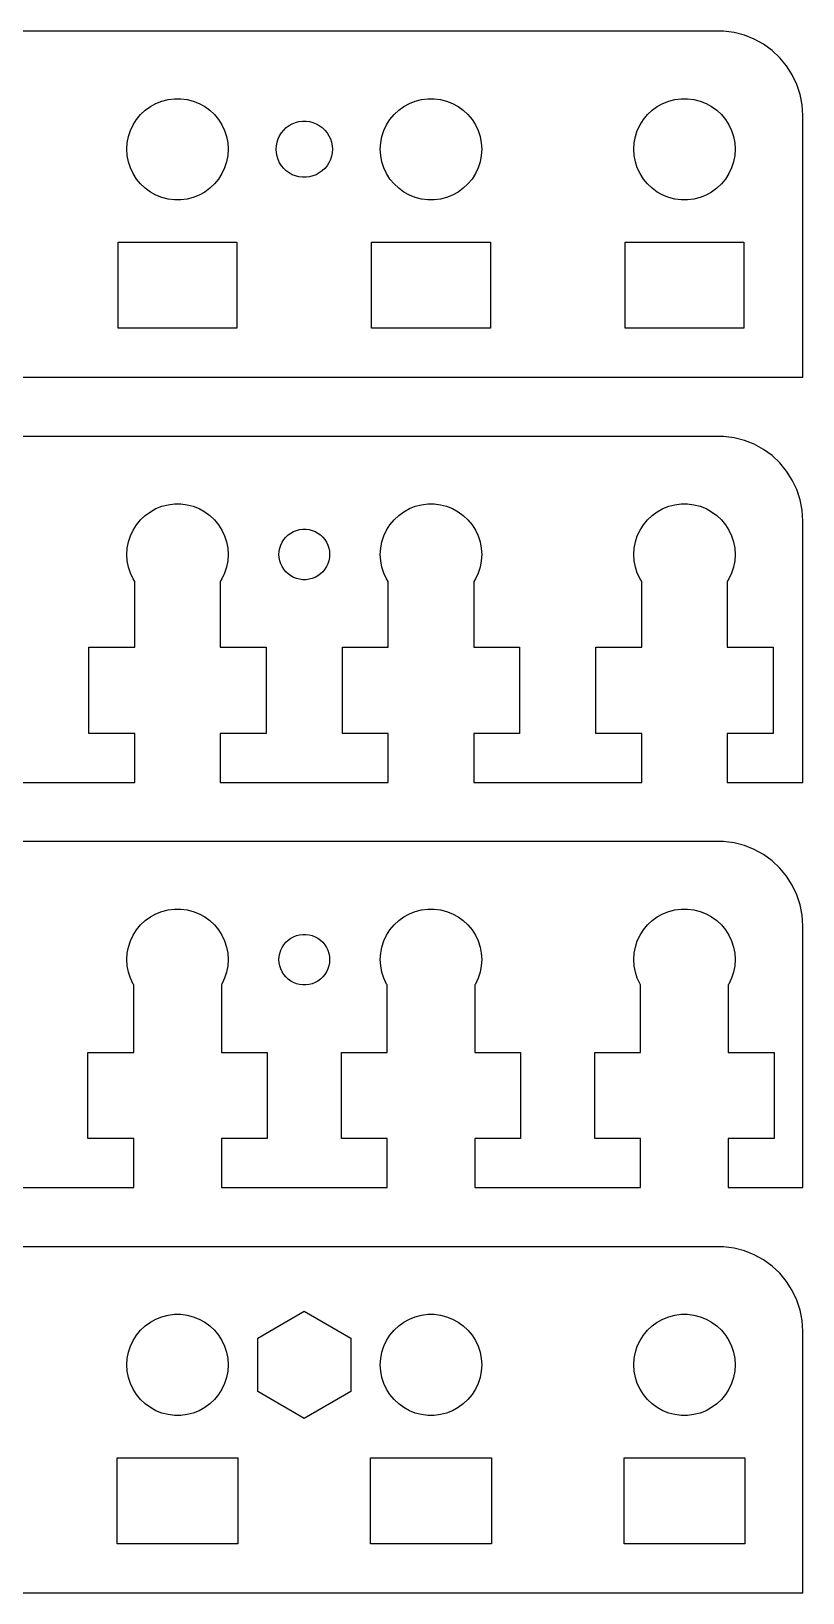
# Model space of a CAD drawing. Header units: metres. Extents: x -52 to 52, y 0 to 92.
# Drawn here: x 6.3 to 52, y 0 to 92.5 of the extents above; entities that cross this region are included whole.
import ezdxf

# ---------------------------------------------------------------- set-up
doc = ezdxf.new("R2010")
doc.units = ezdxf.units.M

msp = doc.modelspace()

# ---------------------------------------------------------------- linework, layer by layer
for p, q in [((47.3139, 92.4901), (-47.3139, 92.4901)), ((47.9369, 92.4114), (47.3139, 92.4901)), ((48.5451, 92.2553), (47.9369, 92.4114)), ((49.1289, 92.0241), (48.5451, 92.2553)), ((49.6791, 91.7216), (49.1289, 92.0241)), ((50.1871, 91.3526), (49.6791, 91.7216)), ((50.6448, 90.9227), (50.1871, 91.3526)), ((51.0451, 90.4389), (50.6448, 90.9227)), ((51.3815, 89.9088), (51.0451, 90.4389)), ((51.6489, 89.3406), (51.3815, 89.9088)), ((51.8429, 88.7434), (51.6489, 89.3406)), ((13.0877, 87.8115), (13.3925, 88.033)), ((13.3925, 88.033), (13.7227, 88.2145)), ((13.7227, 88.2145), (14.0729, 88.3532)), ((14.0729, 88.3532), (14.4379, 88.4469)), ((14.4379, 88.4469), (14.8116, 88.4941)), ((14.8116, 88.4941), (15.1884, 88.4941)), ((15.1884, 88.4941), (15.5621, 88.4469)), ((15.5621, 88.4469), (15.927, 88.3532)), ((15.927, 88.3532), (16.2773, 88.2145)), ((16.2773, 88.2145), (16.6075, 88.033)), ((16.6075, 88.033), (16.9123, 87.8115)), ((28.0877, 87.8115), (28.3925, 88.033)), ((28.3925, 88.033), (28.7227, 88.2145)), ((28.7227, 88.2145), (29.0729, 88.3532)), ((29.0729, 88.3532), (29.4379, 88.4469)), ((29.4379, 88.4469), (29.8116, 88.4941)), ((29.8116, 88.4941), (30.1884, 88.4941)), ((30.1884, 88.4941), (30.5621, 88.4469)), ((30.5621, 88.4469), (30.927, 88.3532)), ((30.927, 88.3532), (31.2773, 88.2145)), ((31.2773, 88.2145), (31.6075, 88.033)), ((31.6075, 88.033), (31.9123, 87.8115)), ((43.0877, 87.8115), (43.3925, 88.033)), ((43.3925, 88.033), (43.7227, 88.2145)), ((43.7227, 88.2145), (44.0729, 88.3532)), ((44.0729, 88.3532), (44.4379, 88.4469)), ((44.4379, 88.4469), (44.8116, 88.4941)), ((44.8116, 88.4941), (45.1884, 88.4941)), ((45.1884, 88.4941), (45.5621, 88.4469)), ((45.5621, 88.4469), (45.927, 88.3532)), ((45.927, 88.3532), (46.2773, 88.2145)), ((46.2773, 88.2145), (46.6075, 88.033)), ((46.6075, 88.033), (46.9123, 87.8115)), ((51.9606, 88.1267), (51.8429, 88.7434)), ((52, 87.5), (51.9606, 88.1267)), ((12.2107, 86.6044), (12.3711, 86.9453)), ((12.3711, 86.9453), (12.5729, 87.2634)), ((12.5729, 87.2634), (12.8131, 87.5536)), ((12.8131, 87.5536), (13.0877, 87.8115)), ((16.9123, 87.8115), (17.1869, 87.5536)), ((17.1869, 87.5536), (17.427, 87.2634)), ((17.427, 87.2634), (17.6289, 86.9453)), ((17.6289, 86.9453), (17.7893, 86.6044)), ((21.608, 86.9055), (21.7912, 87.0063)), ((21.7912, 87.0063), (21.9856, 87.0832)), ((21.9856, 87.0832), (22.1881, 87.1352)), ((22.1881, 87.1352), (22.3955, 87.1614)), ((22.3955, 87.1614), (22.6045, 87.1614)), ((22.6045, 87.1614), (22.8119, 87.1352)), ((22.8119, 87.1352), (23.0144, 87.0832)), ((23.0144, 87.0832), (23.2088, 87.0063)), ((23.2088, 87.0063), (23.392, 86.9055)), ((27.2107, 86.6044), (27.3711, 86.9453)), ((27.3711, 86.9453), (27.5729, 87.2634)), ((27.5729, 87.2634), (27.8131, 87.5536)), ((27.8131, 87.5536), (28.0877, 87.8115)), ((31.9123, 87.8115), (32.1869, 87.5536)), ((32.1869, 87.5536), (32.427, 87.2634)), ((32.427, 87.2634), (32.6289, 86.9453)), ((32.6289, 86.9453), (32.7893, 86.6044)), ((42.2107, 86.6044), (42.3711, 86.9453)), ((42.3711, 86.9453), (42.5729, 87.2634)), ((42.5729, 87.2634), (42.8131, 87.5536)), ((42.8131, 87.5536), (43.0877, 87.8115)), ((46.9123, 87.8115), (47.1869, 87.5536)), ((47.1869, 87.5536), (47.427, 87.2634)), ((47.427, 87.2634), (47.6289, 86.9453)), ((47.6289, 86.9453), (47.7893, 86.6044)), ((52, 72), (52, 87.5)), ((12.0237, 85.876), (12.0942, 86.2461)), ((12.0942, 86.2461), (12.2107, 86.6044)), ((17.7893, 86.6044), (17.9057, 86.2461)), ((17.9057, 86.2461), (17.9763, 85.876)), ((20.8876, 85.914), (20.9522, 86.1128)), ((20.9522, 86.1128), (21.0412, 86.302)), ((21.0412, 86.302), (21.1532, 86.4785)), ((21.1532, 86.4785), (21.2865, 86.6396)), ((21.2865, 86.6396), (21.4389, 86.7827)), ((21.4389, 86.7827), (21.608, 86.9055)), ((23.392, 86.9055), (23.5611, 86.7827)), ((23.5611, 86.7827), (23.7135, 86.6396)), ((23.7135, 86.6396), (23.8468, 86.4785)), ((23.8468, 86.4785), (23.9588, 86.302)), ((23.9588, 86.302), (24.0478, 86.1128)), ((24.0478, 86.1128), (24.1124, 85.914)), ((27.0237, 85.876), (27.0942, 86.2461)), ((27.0942, 86.2461), (27.2107, 86.6044)), ((32.7893, 86.6044), (32.9057, 86.2461)), ((32.9057, 86.2461), (32.9763, 85.876)), ((42.0237, 85.876), (42.0942, 86.2461)), ((42.0942, 86.2461), (42.2107, 86.6044)), ((47.7893, 86.6044), (47.9057, 86.2461)), ((47.9057, 86.2461), (47.9763, 85.876)), ((12, 85.5), (12.0237, 85.876)), ((12.0237, 85.124), (12, 85.5)), ((12.0942, 84.7539), (12.0237, 85.124)), ((17.9763, 85.124), (17.9057, 84.7539)), ((17.9763, 85.876), (18, 85.5)), ((18, 85.5), (17.9763, 85.124)), ((20.8353, 85.5), (20.8484, 85.7086)), ((20.8484, 85.2914), (20.8353, 85.5)), ((20.8484, 85.7086), (20.8876, 85.914)), ((20.8876, 85.086), (20.8484, 85.2914)), ((24.1124, 85.914), (24.1516, 85.7086)), ((24.1516, 85.2914), (24.1124, 85.086)), ((24.1516, 85.7086), (24.1647, 85.5)), ((24.1647, 85.5), (24.1516, 85.2914)), ((27, 85.5), (27.0237, 85.876)), ((27.0237, 85.124), (27, 85.5)), ((27.0942, 84.7539), (27.0237, 85.124)), ((32.9763, 85.124), (32.9057, 84.7539)), ((32.9763, 85.876), (33, 85.5)), ((33, 85.5), (32.9763, 85.124)), ((42, 85.5), (42.0237, 85.876)), ((42.0237, 85.124), (42, 85.5)), ((42.0942, 84.7539), (42.0237, 85.124)), ((47.9763, 85.124), (47.9057, 84.7539)), ((47.9763, 85.876), (48, 85.5)), ((48, 85.5), (47.9763, 85.124)), ((12.2107, 84.3956), (12.0942, 84.7539)), ((12.3711, 84.0547), (12.2107, 84.3956)), ((17.7893, 84.3956), (17.6289, 84.0547)), ((17.9057, 84.7539), (17.7893, 84.3956)), ((20.9522, 84.8872), (20.8876, 85.086)), ((21.0412, 84.698), (20.9522, 84.8872)), ((21.1532, 84.5215), (21.0412, 84.698)), ((21.2865, 84.3604), (21.1532, 84.5215)), ((21.4389, 84.2173), (21.2865, 84.3604)), ((21.608, 84.0944), (21.4389, 84.2173)), ((23.5611, 84.2173), (23.392, 84.0944)), ((23.7135, 84.3604), (23.5611, 84.2173)), ((23.8468, 84.5215), (23.7135, 84.3604)), ((23.9588, 84.698), (23.8468, 84.5215)), ((24.0478, 84.8872), (23.9588, 84.698)), ((24.1124, 85.086), (24.0478, 84.8872)), ((27.2107, 84.3956), (27.0942, 84.7539)), ((27.3711, 84.0547), (27.2107, 84.3956)), ((32.7893, 84.3956), (32.6289, 84.0547)), ((32.9057, 84.7539), (32.7893, 84.3956)), ((42.2107, 84.3956), (42.0942, 84.7539)), ((42.3711, 84.0547), (42.2107, 84.3956)), ((47.7893, 84.3956), (47.6289, 84.0547)), ((47.9057, 84.7539), (47.7893, 84.3956)), ((12.5729, 83.7366), (12.3711, 84.0547)), ((12.8131, 83.4464), (12.5729, 83.7366)), ((13.0877, 83.1884), (12.8131, 83.4464)), ((17.1869, 83.4464), (16.9123, 83.1884)), ((17.427, 83.7366), (17.1869, 83.4464)), ((17.6289, 84.0547), (17.427, 83.7366)), ((21.7912, 83.9937), (21.608, 84.0944)), ((21.9856, 83.9168), (21.7912, 83.9937)), ((22.1881, 83.8648), (21.9856, 83.9168)), ((22.3955, 83.8386), (22.1881, 83.8648)), ((22.6045, 83.8386), (22.3955, 83.8386)), ((22.8119, 83.8648), (22.6045, 83.8386)), ((23.0144, 83.9168), (22.8119, 83.8648)), ((23.2088, 83.9937), (23.0144, 83.9168)), ((23.392, 84.0944), (23.2088, 83.9937)), ((27.5729, 83.7366), (27.3711, 84.0547)), ((27.8131, 83.4464), (27.5729, 83.7366)), ((28.0877, 83.1884), (27.8131, 83.4464)), ((32.1869, 83.4464), (31.9123, 83.1884)), ((32.427, 83.7366), (32.1869, 83.4464)), ((32.6289, 84.0547), (32.427, 83.7366)), ((42.5729, 83.7366), (42.3711, 84.0547)), ((42.8131, 83.4464), (42.5729, 83.7366)), ((43.0877, 83.1884), (42.8131, 83.4464)), ((47.1869, 83.4464), (46.9123, 83.1884)), ((47.427, 83.7366), (47.1869, 83.4464)), ((47.6289, 84.0547), (47.427, 83.7366)), ((13.3925, 82.967), (13.0877, 83.1884)), ((13.7227, 82.7855), (13.3925, 82.967)), ((14.0729, 82.6468), (13.7227, 82.7855)), ((14.4379, 82.5531), (14.0729, 82.6468)), ((14.8116, 82.5059), (14.4379, 82.5531)), ((15.1884, 82.5059), (14.8116, 82.5059)), ((15.5621, 82.5531), (15.1884, 82.5059)), ((15.927, 82.6468), (15.5621, 82.5531)), ((16.2773, 82.7855), (15.927, 82.6468)), ((16.6075, 82.967), (16.2773, 82.7855)), ((16.9123, 83.1884), (16.6075, 82.967)), ((28.3925, 82.967), (28.0877, 83.1884)), ((28.7227, 82.7855), (28.3925, 82.967)), ((29.0729, 82.6468), (28.7227, 82.7855)), ((29.4379, 82.5531), (29.0729, 82.6468)), ((29.8116, 82.5059), (29.4379, 82.5531)), ((30.1884, 82.5059), (29.8116, 82.5059)), ((30.5621, 82.5531), (30.1884, 82.5059)), ((30.927, 82.6468), (30.5621, 82.5531)), ((31.2773, 82.7855), (30.927, 82.6468)), ((31.6075, 82.967), (31.2773, 82.7855)), ((31.9123, 83.1884), (31.6075, 82.967)), ((43.3925, 82.967), (43.0877, 83.1884)), ((43.7227, 82.7855), (43.3925, 82.967)), ((44.0729, 82.6468), (43.7227, 82.7855)), ((44.4379, 82.5531), (44.0729, 82.6468)), ((44.8116, 82.5059), (44.4379, 82.5531)), ((45.1884, 82.5059), (44.8116, 82.5059)), ((45.5621, 82.5531), (45.1884, 82.5059)), ((45.927, 82.6468), (45.5621, 82.5531)), ((46.2773, 82.7855), (45.927, 82.6468)), ((46.6075, 82.967), (46.2773, 82.7855)), ((46.9123, 83.1884), (46.6075, 82.967)), ((11.4858, 74.9), (11.4858, 80)), ((11.4858, 80), (18.5142, 80)), ((18.5142, 80), (18.5142, 74.9)), ((26.4858, 74.9), (26.4858, 80)), ((26.4858, 80), (33.5142, 80)), ((33.5142, 80), (33.5142, 74.9)), ((41.4858, 74.9), (41.4858, 80)), ((41.4858, 80), (48.5142, 80)), ((48.5142, 80), (48.5142, 74.9)), ((18.5142, 74.9), (11.4858, 74.9)), ((33.5142, 74.9), (26.4858, 74.9)), ((48.5142, 74.9), (41.4858, 74.9)), ((-52, 72), (52, 72)), ((47.3139, 68.4901), (-47.3139, 68.4901)), ((47.9369, 68.4114), (47.3139, 68.4901)), ((48.5451, 68.2553), (47.9369, 68.4114)), ((49.1289, 68.0241), (48.5451, 68.2553)), ((49.6791, 67.7216), (49.1289, 68.0241)), ((50.1871, 67.3526), (49.6791, 67.7216)), ((50.6448, 66.9227), (50.1871, 67.3526)), ((51.0451, 66.4389), (50.6448, 66.9227)), ((51.3815, 65.9088), (51.0451, 66.4389)), ((51.6489, 65.3406), (51.3815, 65.9088)), ((51.8429, 64.7434), (51.6489, 65.3406)), ((51.9606, 64.1267), (51.8429, 64.7434)), ((13.0877, 63.8115), (13.3925, 64.033)), ((13.3925, 64.033), (13.7227, 64.2145)), ((13.7227, 64.2145), (14.0729, 64.3532)), ((14.0729, 64.3532), (14.4379, 64.4469)), ((14.4379, 64.4469), (14.8116, 64.4941)), ((14.8116, 64.4941), (15.1884, 64.4941)), ((15.1884, 64.4941), (15.5621, 64.4469)), ((15.5621, 64.4469), (15.927, 64.3532)), ((15.927, 64.3532), (16.2773, 64.2145)), ((16.2773, 64.2145), (16.6075, 64.033)), ((16.6075, 64.033), (16.9123, 63.8115)), ((28.0877, 63.8115), (28.3925, 64.033)), ((28.3925, 64.033), (28.7227, 64.2145)), ((28.7227, 64.2145), (29.0729, 64.3532)), ((29.0729, 64.3532), (29.4379, 64.4469)), ((29.4379, 64.4469), (29.8116, 64.4941)), ((29.8116, 64.4941), (30.1884, 64.4941)), ((30.1884, 64.4941), (30.5621, 64.4469)), ((30.5621, 64.4469), (30.927, 64.3532)), ((30.927, 64.3532), (31.2773, 64.2145)), ((31.2773, 64.2145), (31.6075, 64.033)), ((31.6075, 64.033), (31.9123, 63.8115)), ((43.0877, 63.8115), (43.3925, 64.033)), ((43.3925, 64.033), (43.7227, 64.2145)), ((43.7227, 64.2145), (44.0729, 64.3532)), ((44.0729, 64.3532), (44.4379, 64.4469)), ((44.4379, 64.4469), (44.8116, 64.4941)), ((44.8116, 64.4941), (45.1884, 64.4941)), ((45.1884, 64.4941), (45.5621, 64.4469)), ((45.5621, 64.4469), (45.927, 64.3532)), ((45.927, 64.3532), (46.2773, 64.2145)), ((46.2773, 64.2145), (46.6075, 64.033)), ((46.6075, 64.033), (46.9123, 63.8115)), ((52, 63.5), (51.9606, 64.1267)), ((12.2107, 62.6044), (12.3711, 62.9453)), ((12.3711, 62.9453), (12.5729, 63.2634)), ((12.5729, 63.2634), (12.8131, 63.5536)), ((12.8131, 63.5536), (13.0877, 63.8115)), ((16.9123, 63.8115), (17.1869, 63.5536)), ((17.1869, 63.5536), (17.427, 63.2634)), ((17.427, 63.2634), (17.6289, 62.9453)), ((17.6289, 62.9453), (17.7893, 62.6044)), ((21.8613, 62.8572), (22.0365, 62.9266)), ((22.0365, 62.9266), (22.2189, 62.9734)), ((22.2189, 62.9734), (22.4058, 62.997)), ((22.4058, 62.997), (22.5942, 62.997)), ((22.5942, 62.997), (22.7811, 62.9734)), ((22.7811, 62.9734), (22.9635, 62.9266)), ((22.9635, 62.9266), (23.1387, 62.8572)), ((27.2107, 62.6044), (27.3711, 62.9453)), ((27.3711, 62.9453), (27.5729, 63.2634)), ((27.5729, 63.2634), (27.8131, 63.5536)), ((27.8131, 63.5536), (28.0877, 63.8115)), ((31.9123, 63.8115), (32.1869, 63.5536)), ((32.1869, 63.5536), (32.427, 63.2634)), ((32.427, 63.2634), (32.6289, 62.9453)), ((32.6289, 62.9453), (32.7893, 62.6044)), ((42.2107, 62.6044), (42.3711, 62.9453)), ((42.3711, 62.9453), (42.5729, 63.2634)), ((42.5729, 63.2634), (42.8131, 63.5536)), ((42.8131, 63.5536), (43.0877, 63.8115)), ((46.9123, 63.8115), (47.1869, 63.5536)), ((47.1869, 63.5536), (47.427, 63.2634)), ((47.427, 63.2634), (47.6289, 62.9453)), ((47.6289, 62.9453), (47.7893, 62.6044)), ((52, 48), (52, 63.5)), ((12.0237, 61.876), (12.0942, 62.2461)), ((12.0942, 62.2461), (12.2107, 62.6044)), ((17.7893, 62.6044), (17.9057, 62.2461)), ((17.9057, 62.2461), (17.9763, 61.876)), ((21.0471, 61.873), (21.1053, 62.0522)), ((21.1053, 62.0522), (21.1855, 62.2226)), ((21.1855, 62.2226), (21.2865, 62.3817)), ((21.2865, 62.3817), (21.4065, 62.5268)), ((21.4065, 62.5268), (21.5439, 62.6558)), ((21.5439, 62.6558), (21.6963, 62.7665)), ((21.6963, 62.7665), (21.8613, 62.8572)), ((23.1387, 62.8572), (23.3037, 62.7665)), ((23.3037, 62.7665), (23.4561, 62.6558)), ((23.4561, 62.6558), (23.5934, 62.5268)), ((23.5934, 62.5268), (23.7135, 62.3817)), ((23.7135, 62.3817), (23.8145, 62.2226)), ((23.8145, 62.2226), (23.8947, 62.0522)), ((23.8947, 62.0522), (23.9529, 61.873)), ((27.0237, 61.876), (27.0942, 62.2461)), ((27.0942, 62.2461), (27.2107, 62.6044)), ((32.7893, 62.6044), (32.9057, 62.2461)), ((32.9057, 62.2461), (32.9763, 61.876)), ((42.0237, 61.876), (42.0942, 62.2461)), ((42.0942, 62.2461), (42.2107, 62.6044)), ((47.7893, 62.6044), (47.9057, 62.2461)), ((47.9057, 62.2461), (47.9763, 61.876)), ((12, 61.5), (12.0237, 61.876)), ((12.0237, 61.124), (12, 61.5)), ((12.0942, 60.7539), (12.0237, 61.124)), ((17.9763, 61.124), (17.9057, 60.7539)), ((17.9763, 61.876), (18, 61.5)), ((18, 61.5), (17.9763, 61.124)), ((21, 61.5), (21.0118, 61.688)), ((21.0118, 61.312), (21, 61.5)), ((21.0118, 61.688), (21.0471, 61.873)), ((21.0471, 61.127), (21.0118, 61.312)), ((21.1053, 60.9478), (21.0471, 61.127)), ((23.9529, 61.127), (23.8947, 60.9478)), ((23.9529, 61.873), (23.9882, 61.688)), ((23.9882, 61.312), (23.9529, 61.127)), ((23.9882, 61.688), (24, 61.5)), ((24, 61.5), (23.9882, 61.312)), ((27, 61.5), (27.0237, 61.876)), ((27.0237, 61.124), (27, 61.5)), ((27.0942, 60.7539), (27.0237, 61.124)), ((32.9763, 61.124), (32.9057, 60.7539)), ((32.9763, 61.876), (33, 61.5)), ((33, 61.5), (32.9763, 61.124)), ((42, 61.5), (42.0237, 61.876)), ((42.0237, 61.124), (42, 61.5)), ((42.0942, 60.7539), (42.0237, 61.124)), ((47.9763, 61.124), (47.9057, 60.7539)), ((47.9763, 61.876), (48, 61.5)), ((48, 61.5), (47.9763, 61.124)), ((12.2107, 60.3956), (12.0942, 60.7539)), ((12.3711, 60.0547), (12.2107, 60.3956)), ((17.7893, 60.3956), (17.6289, 60.0547)), ((17.9057, 60.7539), (17.7893, 60.3956)), ((21.1855, 60.7774), (21.1053, 60.9478)), ((21.2865, 60.6183), (21.1855, 60.7774)), ((21.4065, 60.4732), (21.2865, 60.6183)), ((21.5439, 60.3442), (21.4065, 60.4732)), ((21.6963, 60.2335), (21.5439, 60.3442)), ((21.8613, 60.1427), (21.6963, 60.2335)), ((22.0365, 60.0734), (21.8613, 60.1427)), ((23.1387, 60.1427), (22.9635, 60.0734)), ((23.3037, 60.2335), (23.1387, 60.1427)), ((23.4561, 60.3442), (23.3037, 60.2335)), ((23.5934, 60.4732), (23.4561, 60.3442)), ((23.7135, 60.6183), (23.5934, 60.4732)), ((23.8145, 60.7774), (23.7135, 60.6183)), ((23.8947, 60.9478), (23.8145, 60.7774)), ((27.2107, 60.3956), (27.0942, 60.7539)), ((27.3711, 60.0547), (27.2107, 60.3956)), ((32.7893, 60.3956), (32.6289, 60.0547)), ((32.9057, 60.7539), (32.7893, 60.3956)), ((42.2107, 60.3956), (42.0942, 60.7539)), ((42.3711, 60.0547), (42.2107, 60.3956)), ((47.7893, 60.3956), (47.6289, 60.0547)), ((47.9057, 60.7539), (47.7893, 60.3956)), ((12.4693, 59.9), (12.3711, 60.0547)), ((12.4693, 56), (12.4693, 59.9)), ((17.6289, 60.0547), (17.5307, 59.9)), ((17.5307, 59.9), (17.5307, 56)), ((22.2189, 60.0266), (22.0365, 60.0734)), ((22.4058, 60.0029), (22.2189, 60.0266)), ((22.5942, 60.0029), (22.4058, 60.0029)), ((22.7811, 60.0266), (22.5942, 60.0029)), ((22.9635, 60.0734), (22.7811, 60.0266)), ((27.4693, 59.9), (27.3711, 60.0547)), ((27.4693, 56), (27.4693, 59.9)), ((32.6289, 60.0547), (32.5307, 59.9)), ((32.5307, 59.9), (32.5307, 56)), ((42.4693, 59.9), (42.3711, 60.0547)), ((42.4693, 56), (42.4693, 59.9)), ((47.6289, 60.0547), (47.5307, 59.9)), ((47.5307, 59.9), (47.5307, 56)), ((9.75375, 50.9), (9.75375, 56)), ((9.75375, 56), (12.4693, 56)), ((17.5307, 56), (20.2462, 56)), ((20.2462, 56), (20.2462, 50.9)), ((24.7538, 50.9), (24.7538, 56)), ((24.7538, 56), (27.4693, 56)), ((32.5307, 56), (35.2462, 56)), ((35.2462, 56), (35.2462, 50.9)), ((39.7538, 50.9), (39.7538, 56)), ((39.7538, 56), (42.4693, 56)), ((47.5307, 56), (50.2462, 56)), ((50.2462, 56), (50.2462, 50.9)), ((12.4693, 50.9), (9.75375, 50.9)), ((12.4693, 48), (12.4693, 50.9)), ((20.2462, 50.9), (17.5307, 50.9)), ((17.5307, 50.9), (17.5307, 48)), ((27.4693, 50.9), (24.7538, 50.9)), ((27.4693, 48), (27.4693, 50.9)), ((35.2462, 50.9), (32.5307, 50.9)), ((32.5307, 50.9), (32.5307, 48)), ((42.4693, 50.9), (39.7538, 50.9)), ((42.4693, 48), (42.4693, 50.9)), ((50.2462, 50.9), (47.5307, 50.9)), ((47.5307, 50.9), (47.5307, 48)), ((2.53072, 48), (12.4693, 48)), ((17.5307, 48), (27.4693, 48)), ((32.5307, 48), (42.4693, 48)), ((47.5307, 48), (52, 48)), ((47.3139, 44.4901), (-47.3139, 44.4901)), ((47.9369, 44.4114), (47.3139, 44.4901)), ((48.5451, 44.2553), (47.9369, 44.4114)), ((49.1289, 44.0241), (48.5451, 44.2553)), ((49.6791, 43.7216), (49.1289, 44.0241)), ((50.1871, 43.3526), (49.6791, 43.7216)), ((50.6448, 42.9227), (50.1871, 43.3526)), ((51.0451, 42.4389), (50.6448, 42.9227)), ((51.3815, 41.9088), (51.0451, 42.4389)), ((51.6489, 41.3406), (51.3815, 41.9088)), ((51.8429, 40.7434), (51.6489, 41.3406)), ((51.9606, 40.1267), (51.8429, 40.7434)), ((12.8131, 39.5536), (13.0877, 39.8115)), ((13.0877, 39.8115), (13.3925, 40.033)), ((13.3925, 40.033), (13.7227, 40.2145)), ((13.7227, 40.2145), (14.0729, 40.3532)), ((14.0729, 40.3532), (14.4379, 40.4469)), ((14.4379, 40.4469), (14.8116, 40.4941)), ((14.8116, 40.4941), (15.1884, 40.4941)), ((15.1884, 40.4941), (15.5621, 40.4469)), ((15.5621, 40.4469), (15.927, 40.3532)), ((15.927, 40.3532), (16.2773, 40.2145)), ((16.2773, 40.2145), (16.6075, 40.033)), ((16.6075, 40.033), (16.9123, 39.8115)), ((16.9123, 39.8115), (17.1869, 39.5536)), ((27.8131, 39.5536), (28.0877, 39.8115)), ((28.0877, 39.8115), (28.3925, 40.033)), ((28.3925, 40.033), (28.7227, 40.2145)), ((28.7227, 40.2145), (29.0729, 40.3532)), ((29.0729, 40.3532), (29.4379, 40.4469)), ((29.4379, 40.4469), (29.8116, 40.4941)), ((29.8116, 40.4941), (30.1884, 40.4941)), ((30.1884, 40.4941), (30.5621, 40.4469)), ((30.5621, 40.4469), (30.927, 40.3532)), ((30.927, 40.3532), (31.2773, 40.2145)), ((31.2773, 40.2145), (31.6075, 40.033)), ((31.6075, 40.033), (31.9123, 39.8115)), ((31.9123, 39.8115), (32.1869, 39.5536)), ((42.8131, 39.5536), (43.0877, 39.8115)), ((43.0877, 39.8115), (43.3925, 40.033)), ((43.3925, 40.033), (43.7227, 40.2145)), ((43.7227, 40.2145), (44.0729, 40.3532)), ((44.0729, 40.3532), (44.4379, 40.4469)), ((44.4379, 40.4469), (44.8116, 40.4941)), ((44.8116, 40.4941), (45.1884, 40.4941)), ((45.1884, 40.4941), (45.5621, 40.4469)), ((45.5621, 40.4469), (45.927, 40.3532)), ((45.927, 40.3532), (46.2773, 40.2145)), ((46.2773, 40.2145), (46.6075, 40.033)), ((46.6075, 40.033), (46.9123, 39.8115)), ((46.9123, 39.8115), (47.1869, 39.5536)), ((52, 39.5), (51.9606, 40.1267)), ((12.2107, 38.6044), (12.3711, 38.9453)), ((12.3711, 38.9453), (12.5729, 39.2634)), ((12.5729, 39.2634), (12.8131, 39.5536)), ((17.1869, 39.5536), (17.427, 39.2634)), ((17.427, 39.2634), (17.6289, 38.9453)), ((17.6289, 38.9453), (17.7893, 38.6044)), ((21.6963, 38.7665), (21.8613, 38.8572)), ((21.8613, 38.8572), (22.0365, 38.9266)), ((22.0365, 38.9266), (22.2189, 38.9734)), ((22.2189, 38.9734), (22.4058, 38.997)), ((22.4058, 38.997), (22.5942, 38.997)), ((22.5942, 38.997), (22.7811, 38.9734)), ((22.7811, 38.9734), (22.9635, 38.9266)), ((22.9635, 38.9266), (23.1387, 38.8572)), ((23.1387, 38.8572), (23.3037, 38.7665)), ((27.2107, 38.6044), (27.3711, 38.9453)), ((27.3711, 38.9453), (27.5729, 39.2634)), ((27.5729, 39.2634), (27.8131, 39.5536)), ((32.1869, 39.5536), (32.427, 39.2634)), ((32.427, 39.2634), (32.6289, 38.9453)), ((32.6289, 38.9453), (32.7893, 38.6044)), ((42.2107, 38.6044), (42.3711, 38.9453)), ((42.3711, 38.9453), (42.5729, 39.2634)), ((42.5729, 39.2634), (42.8131, 39.5536)), ((47.1869, 39.5536), (47.427, 39.2634)), ((47.427, 39.2634), (47.6289, 38.9453)), ((47.6289, 38.9453), (47.7893, 38.6044)), ((52, 24), (52, 39.5)), ((12.0237, 37.876), (12.0942, 38.2461)), ((12.0942, 38.2461), (12.2107, 38.6044)), ((17.7893, 38.6044), (17.9057, 38.2461)), ((17.9057, 38.2461), (17.9763, 37.876)), ((21.0471, 37.873), (21.1053, 38.0522)), ((21.1053, 38.0522), (21.1855, 38.2226)), ((21.1855, 38.2226), (21.2865, 38.3817)), ((21.2865, 38.3817), (21.4065, 38.5268)), ((21.4065, 38.5268), (21.5439, 38.6558)), ((21.5439, 38.6558), (21.6963, 38.7665)), ((23.3037, 38.7665), (23.4561, 38.6558)), ((23.4561, 38.6558), (23.5934, 38.5268)), ((23.5934, 38.5268), (23.7135, 38.3817)), ((23.7135, 38.3817), (23.8145, 38.2226)), ((23.8145, 38.2226), (23.8947, 38.0522)), ((23.8947, 38.0522), (23.9529, 37.873)), ((27.0237, 37.876), (27.0942, 38.2461)), ((27.0942, 38.2461), (27.2107, 38.6044)), ((32.7893, 38.6044), (32.9057, 38.2461)), ((32.9057, 38.2461), (32.9763, 37.876)), ((42.0237, 37.876), (42.0942, 38.2461)), ((42.0942, 38.2461), (42.2107, 38.6044)), ((47.7893, 38.6044), (47.9057, 38.2461)), ((47.9057, 38.2461), (47.9763, 37.876)), ((12, 37.5), (12.0237, 37.876)), ((12.0237, 37.124), (12, 37.5)), ((12.0942, 36.7539), (12.0237, 37.124)), ((17.9763, 37.124), (17.9057, 36.7539)), ((17.9763, 37.876), (18, 37.5)), ((18, 37.5), (17.9763, 37.124)), ((21, 37.5), (21.0118, 37.688)), ((21.0118, 37.312), (21, 37.5)), ((21.0118, 37.688), (21.0471, 37.873)), ((21.0471, 37.127), (21.0118, 37.312)), ((21.1053, 36.9478), (21.0471, 37.127)), ((23.9529, 37.127), (23.8947, 36.9478)), ((23.9529, 37.873), (23.9882, 37.688)), ((23.9882, 37.312), (23.9529, 37.127)), ((23.9882, 37.688), (24, 37.5)), ((24, 37.5), (23.9882, 37.312)), ((27, 37.5), (27.0237, 37.876)), ((27.0237, 37.124), (27, 37.5)), ((27.0942, 36.7539), (27.0237, 37.124)), ((32.9763, 37.124), (32.9057, 36.7539)), ((32.9763, 37.876), (33, 37.5)), ((33, 37.5), (32.9763, 37.124)), ((42, 37.5), (42.0237, 37.876)), ((42.0237, 37.124), (42, 37.5)), ((42.0942, 36.7539), (42.0237, 37.124)), ((47.9763, 37.124), (47.9057, 36.7539)), ((47.9763, 37.876), (48, 37.5)), ((48, 37.5), (47.9763, 37.124)), ((12.2107, 36.3956), (12.0942, 36.7539)), ((12.3711, 36.0547), (12.2107, 36.3956)), ((17.7893, 36.3956), (17.6289, 36.0547)), ((17.9057, 36.7539), (17.7893, 36.3956)), ((21.1855, 36.7774), (21.1053, 36.9478)), ((21.2865, 36.6183), (21.1855, 36.7774)), ((21.4065, 36.4732), (21.2865, 36.6183)), ((21.5439, 36.3442), (21.4065, 36.4732)), ((21.6963, 36.2335), (21.5439, 36.3442)), ((21.8613, 36.1427), (21.6963, 36.2335)), ((22.0365, 36.0734), (21.8613, 36.1427)), ((22.2189, 36.0266), (22.0365, 36.0734)), ((22.9635, 36.0734), (22.7811, 36.0266)), ((23.1387, 36.1427), (22.9635, 36.0734)), ((23.3037, 36.2335), (23.1387, 36.1427)), ((23.4561, 36.3442), (23.3037, 36.2335)), ((23.5934, 36.4732), (23.4561, 36.3442)), ((23.7135, 36.6183), (23.5934, 36.4732)), ((23.8145, 36.7774), (23.7135, 36.6183)), ((23.8947, 36.9478), (23.8145, 36.7774)), ((27.2107, 36.3956), (27.0942, 36.7539)), ((27.3711, 36.0547), (27.2107, 36.3956)), ((32.7893, 36.3956), (32.6289, 36.0547)), ((32.9057, 36.7539), (32.7893, 36.3956)), ((42.2107, 36.3956), (42.0942, 36.7539)), ((42.3711, 36.0547), (42.2107, 36.3956)), ((47.7893, 36.3956), (47.6289, 36.0547)), ((47.9057, 36.7539), (47.7893, 36.3956)), ((12.4058, 36), (12.3711, 36.0547)), ((12.4058, 32), (12.4058, 36)), ((17.6289, 36.0547), (17.5942, 36)), ((17.5942, 36), (17.5942, 32)), ((22.4058, 36.0029), (22.2189, 36.0266)), ((22.5942, 36.0029), (22.4058, 36.0029)), ((22.7811, 36.0266), (22.5942, 36.0029)), ((27.4058, 36), (27.3711, 36.0547)), ((27.4058, 32), (27.4058, 36)), ((32.6289, 36.0547), (32.5942, 36)), ((32.5942, 36), (32.5942, 32)), ((42.4058, 36), (42.3711, 36.0547)), ((42.4058, 32), (42.4058, 36)), ((47.6289, 36.0547), (47.5942, 36)), ((47.5942, 36), (47.5942, 32)), ((9.69603, 26.9), (9.69603, 32)), ((9.69603, 32), (12.4058, 32)), ((17.5942, 32), (20.304, 32)), ((20.304, 32), (20.304, 26.9)), ((24.696, 26.9), (24.696, 32)), ((24.696, 32), (27.4058, 32)), ((32.5942, 32), (35.304, 32)), ((35.304, 32), (35.304, 26.9)), ((39.696, 26.9), (39.696, 32)), ((39.696, 32), (42.4058, 32)), ((47.5942, 32), (50.304, 32)), ((50.304, 32), (50.304, 26.9)), ((12.4058, 26.9), (9.69603, 26.9)), ((12.4058, 24), (12.4058, 26.9)), ((20.304, 26.9), (17.5942, 26.9)), ((17.5942, 26.9), (17.5942, 24)), ((27.4058, 26.9), (24.696, 26.9)), ((27.4058, 24), (27.4058, 26.9)), ((35.304, 26.9), (32.5942, 26.9)), ((32.5942, 26.9), (32.5942, 24)), ((42.4058, 26.9), (39.696, 26.9)), ((42.4058, 24), (42.4058, 26.9)), ((50.304, 26.9), (47.5942, 26.9)), ((47.5942, 26.9), (47.5942, 24)), ((2.59418, 24), (12.4058, 24)), ((17.5942, 24), (27.4058, 24)), ((32.5942, 24), (42.4058, 24)), ((47.5942, 24), (52, 24)), ((47.3139, 20.4901), (-47.3139, 20.4901)), ((47.9369, 20.4114), (47.3139, 20.4901)), ((48.5451, 20.2553), (47.9369, 20.4114)), ((49.1289, 20.0241), (48.5451, 20.2553)), ((49.6791, 19.7216), (49.1289, 20.0241)), ((50.1871, 19.3526), (49.6791, 19.7216)), ((50.6448, 18.9227), (50.1871, 19.3526)), ((51.0451, 18.4389), (50.6448, 18.9227)), ((51.3815, 17.9088), (51.0451, 18.4389)), ((51.6489, 17.3406), (51.3815, 17.9088)), ((19.7517, 15.0867), (22.5, 16.6735)), ((22.5, 16.6735), (25.2483, 15.0867)), ((51.8429, 16.7434), (51.6489, 17.3406)), ((51.9606, 16.1267), (51.8429, 16.7434)), ((12.8131, 15.5536), (13.0877, 15.8115)), ((13.0877, 15.8115), (13.3925, 16.033)), ((13.3925, 16.033), (13.7227, 16.2145)), ((13.7227, 16.2145), (14.0729, 16.3532)), ((14.0729, 16.3532), (14.4379, 16.4469)), ((14.4379, 16.4469), (14.8116, 16.4941)), ((14.8116, 16.4941), (15.1884, 16.4941)), ((15.1884, 16.4941), (15.5621, 16.4469)), ((15.5621, 16.4469), (15.927, 16.3532)), ((15.927, 16.3532), (16.2773, 16.2145)), ((16.2773, 16.2145), (16.6075, 16.033)), ((16.6075, 16.033), (16.9123, 15.8115)), ((16.9123, 15.8115), (17.1869, 15.5536)), ((27.8131, 15.5536), (28.0877, 15.8115)), ((28.0877, 15.8115), (28.3925, 16.033)), ((28.3925, 16.033), (28.7227, 16.2145)), ((28.7227, 16.2145), (29.0729, 16.3532)), ((29.0729, 16.3532), (29.4379, 16.4469)), ((29.4379, 16.4469), (29.8116, 16.4941)), ((29.8116, 16.4941), (30.1884, 16.4941)), ((30.1884, 16.4941), (30.5621, 16.4469)), ((30.5621, 16.4469), (30.927, 16.3532)), ((30.927, 16.3532), (31.2773, 16.2145)), ((31.2773, 16.2145), (31.6075, 16.033)), ((31.6075, 16.033), (31.9123, 15.8115)), ((31.9123, 15.8115), (32.1869, 15.5536)), ((42.8131, 15.5536), (43.0877, 15.8115)), ((43.0877, 15.8115), (43.3925, 16.033)), ((43.3925, 16.033), (43.7227, 16.2145)), ((43.7227, 16.2145), (44.0729, 16.3532)), ((44.0729, 16.3532), (44.4379, 16.4469)), ((44.4379, 16.4469), (44.8116, 16.4941)), ((44.8116, 16.4941), (45.1884, 16.4941)), ((45.1884, 16.4941), (45.5621, 16.4469)), ((45.5621, 16.4469), (45.927, 16.3532)), ((45.927, 16.3532), (46.2773, 16.2145)), ((46.2773, 16.2145), (46.6075, 16.033)), ((46.6075, 16.033), (46.9123, 15.8115)), ((46.9123, 15.8115), (47.1869, 15.5536)), ((52, 15.5), (51.9606, 16.1267)), ((12.2107, 14.6044), (12.3711, 14.9453)), ((12.3711, 14.9453), (12.5729, 15.2634)), ((12.5729, 15.2634), (12.8131, 15.5536)), ((17.1869, 15.5536), (17.427, 15.2634)), ((17.427, 15.2634), (17.6289, 14.9453)), ((17.6289, 14.9453), (17.7893, 14.6044)), ((19.7517, 11.9133), (19.7517, 15.0867)), ((25.2483, 15.0867), (25.2483, 11.9133)), ((27.2107, 14.6044), (27.3711, 14.9453)), ((27.3711, 14.9453), (27.5729, 15.2634)), ((27.5729, 15.2634), (27.8131, 15.5536)), ((32.1869, 15.5536), (32.427, 15.2634)), ((32.427, 15.2634), (32.6289, 14.9453)), ((32.6289, 14.9453), (32.7893, 14.6044)), ((42.2107, 14.6044), (42.3711, 14.9453)), ((42.3711, 14.9453), (42.5729, 15.2634)), ((42.5729, 15.2634), (42.8131, 15.5536)), ((47.1869, 15.5536), (47.427, 15.2634)), ((47.427, 15.2634), (47.6289, 14.9453)), ((47.6289, 14.9453), (47.7893, 14.6044)), ((52, 0), (52, 15.5)), ((12, 13.5), (12.0237, 13.876)), ((12.0237, 13.876), (12.0942, 14.2461)), ((12.0942, 14.2461), (12.2107, 14.6044)), ((17.7893, 14.6044), (17.9057, 14.2461)), ((17.9057, 14.2461), (17.9763, 13.876)), ((17.9763, 13.876), (18, 13.5)), ((27, 13.5), (27.0237, 13.876)), ((27.0237, 13.876), (27.0942, 14.2461)), ((27.0942, 14.2461), (27.2107, 14.6044)), ((32.7893, 14.6044), (32.9057, 14.2461)), ((32.9057, 14.2461), (32.9763, 13.876)), ((32.9763, 13.876), (33, 13.5)), ((42, 13.5), (42.0237, 13.876)), ((42.0237, 13.876), (42.0942, 14.2461)), ((42.0942, 14.2461), (42.2107, 14.6044)), ((47.7893, 14.6044), (47.9057, 14.2461)), ((47.9057, 14.2461), (47.9763, 13.876)), ((47.9763, 13.876), (48, 13.5)), ((12.0237, 13.124), (12, 13.5)), ((12.0942, 12.7539), (12.0237, 13.124)), ((17.9763, 13.124), (17.9057, 12.7539)), ((18, 13.5), (17.9763, 13.124)), ((27.0237, 13.124), (27, 13.5)), ((27.0942, 12.7539), (27.0237, 13.124)), ((32.9763, 13.124), (32.9057, 12.7539)), ((33, 13.5), (32.9763, 13.124)), ((42.0237, 13.124), (42, 13.5)), ((42.0942, 12.7539), (42.0237, 13.124)), ((47.9763, 13.124), (47.9057, 12.7539)), ((48, 13.5), (47.9763, 13.124)), ((12.2107, 12.3956), (12.0942, 12.7539)), ((12.3711, 12.0547), (12.2107, 12.3956)), ((12.5729, 11.7366), (12.3711, 12.0547)), ((17.6289, 12.0547), (17.427, 11.7366)), ((17.7893, 12.3956), (17.6289, 12.0547)), ((17.9057, 12.7539), (17.7893, 12.3956)), ((27.2107, 12.3956), (27.0942, 12.7539)), ((27.3711, 12.0547), (27.2107, 12.3956)), ((27.5729, 11.7366), (27.3711, 12.0547)), ((32.6289, 12.0547), (32.427, 11.7366)), ((32.7893, 12.3956), (32.6289, 12.0547)), ((32.9057, 12.7539), (32.7893, 12.3956)), ((42.2107, 12.3956), (42.0942, 12.7539)), ((42.3711, 12.0547), (42.2107, 12.3956)), ((42.5729, 11.7366), (42.3711, 12.0547)), ((47.6289, 12.0547), (47.427, 11.7366)), ((47.7893, 12.3956), (47.6289, 12.0547)), ((47.9057, 12.7539), (47.7893, 12.3956)), ((12.8131, 11.4464), (12.5729, 11.7366)), ((13.0877, 11.1884), (12.8131, 11.4464)), ((13.3925, 10.967), (13.0877, 11.1884)), ((16.9123, 11.1884), (16.6075, 10.967)), ((17.1869, 11.4464), (16.9123, 11.1884)), ((17.427, 11.7366), (17.1869, 11.4464)), ((22.5, 10.3265), (19.7517, 11.9133)), ((25.2483, 11.9133), (22.5, 10.3265)), ((27.8131, 11.4464), (27.5729, 11.7366)), ((28.0877, 11.1884), (27.8131, 11.4464)), ((28.3925, 10.967), (28.0877, 11.1884)), ((31.9123, 11.1884), (31.6075, 10.967)), ((32.1869, 11.4464), (31.9123, 11.1884)), ((32.427, 11.7366), (32.1869, 11.4464)), ((42.8131, 11.4464), (42.5729, 11.7366)), ((43.0877, 11.1884), (42.8131, 11.4464)), ((43.3925, 10.967), (43.0877, 11.1884)), ((46.9123, 11.1884), (46.6075, 10.967)), ((47.1869, 11.4464), (46.9123, 11.1884)), ((47.427, 11.7366), (47.1869, 11.4464)), ((13.7227, 10.7855), (13.3925, 10.967)), ((14.0729, 10.6468), (13.7227, 10.7855)), ((14.4379, 10.5531), (14.0729, 10.6468)), ((14.8116, 10.5059), (14.4379, 10.5531)), ((15.1884, 10.5059), (14.8116, 10.5059)), ((15.5621, 10.5531), (15.1884, 10.5059)), ((15.927, 10.6468), (15.5621, 10.5531)), ((16.2773, 10.7855), (15.927, 10.6468)), ((16.6075, 10.967), (16.2773, 10.7855)), ((28.7227, 10.7855), (28.3925, 10.967)), ((29.0729, 10.6468), (28.7227, 10.7855)), ((29.4379, 10.5531), (29.0729, 10.6468)), ((29.8116, 10.5059), (29.4379, 10.5531)), ((30.1884, 10.5059), (29.8116, 10.5059)), ((30.5621, 10.5531), (30.1884, 10.5059)), ((30.927, 10.6468), (30.5621, 10.5531)), ((31.2773, 10.7855), (30.927, 10.6468)), ((31.6075, 10.967), (31.2773, 10.7855)), ((43.7227, 10.7855), (43.3925, 10.967)), ((44.0729, 10.6468), (43.7227, 10.7855)), ((44.4379, 10.5531), (44.0729, 10.6468)), ((44.8116, 10.5059), (44.4379, 10.5531)), ((45.1884, 10.5059), (44.8116, 10.5059)), ((45.5621, 10.5531), (45.1884, 10.5059)), ((45.927, 10.6468), (45.5621, 10.5531)), ((46.2773, 10.7855), (45.927, 10.6468)), ((46.6075, 10.967), (46.2773, 10.7855)), ((11.4281, 2.89999), (11.4281, 8)), ((11.4281, 8), (18.5719, 8)), ((18.5719, 8), (18.5719, 2.89999)), ((26.4281, 2.89999), (26.4281, 8)), ((26.4281, 8), (33.5719, 8)), ((33.5719, 8), (33.5719, 2.89999)), ((41.4281, 2.89999), (41.4281, 8)), ((41.4281, 8), (48.5719, 8)), ((48.5719, 8), (48.5719, 2.89999)), ((18.5719, 2.89999), (11.4281, 2.89999)), ((33.5719, 2.89999), (26.4281, 2.89999)), ((48.5719, 2.89999), (41.4281, 2.89999)), ((-52, 0), (52, 0))]:
    msp.add_line(p, q)

doc.saveas('drawing.dxf')
